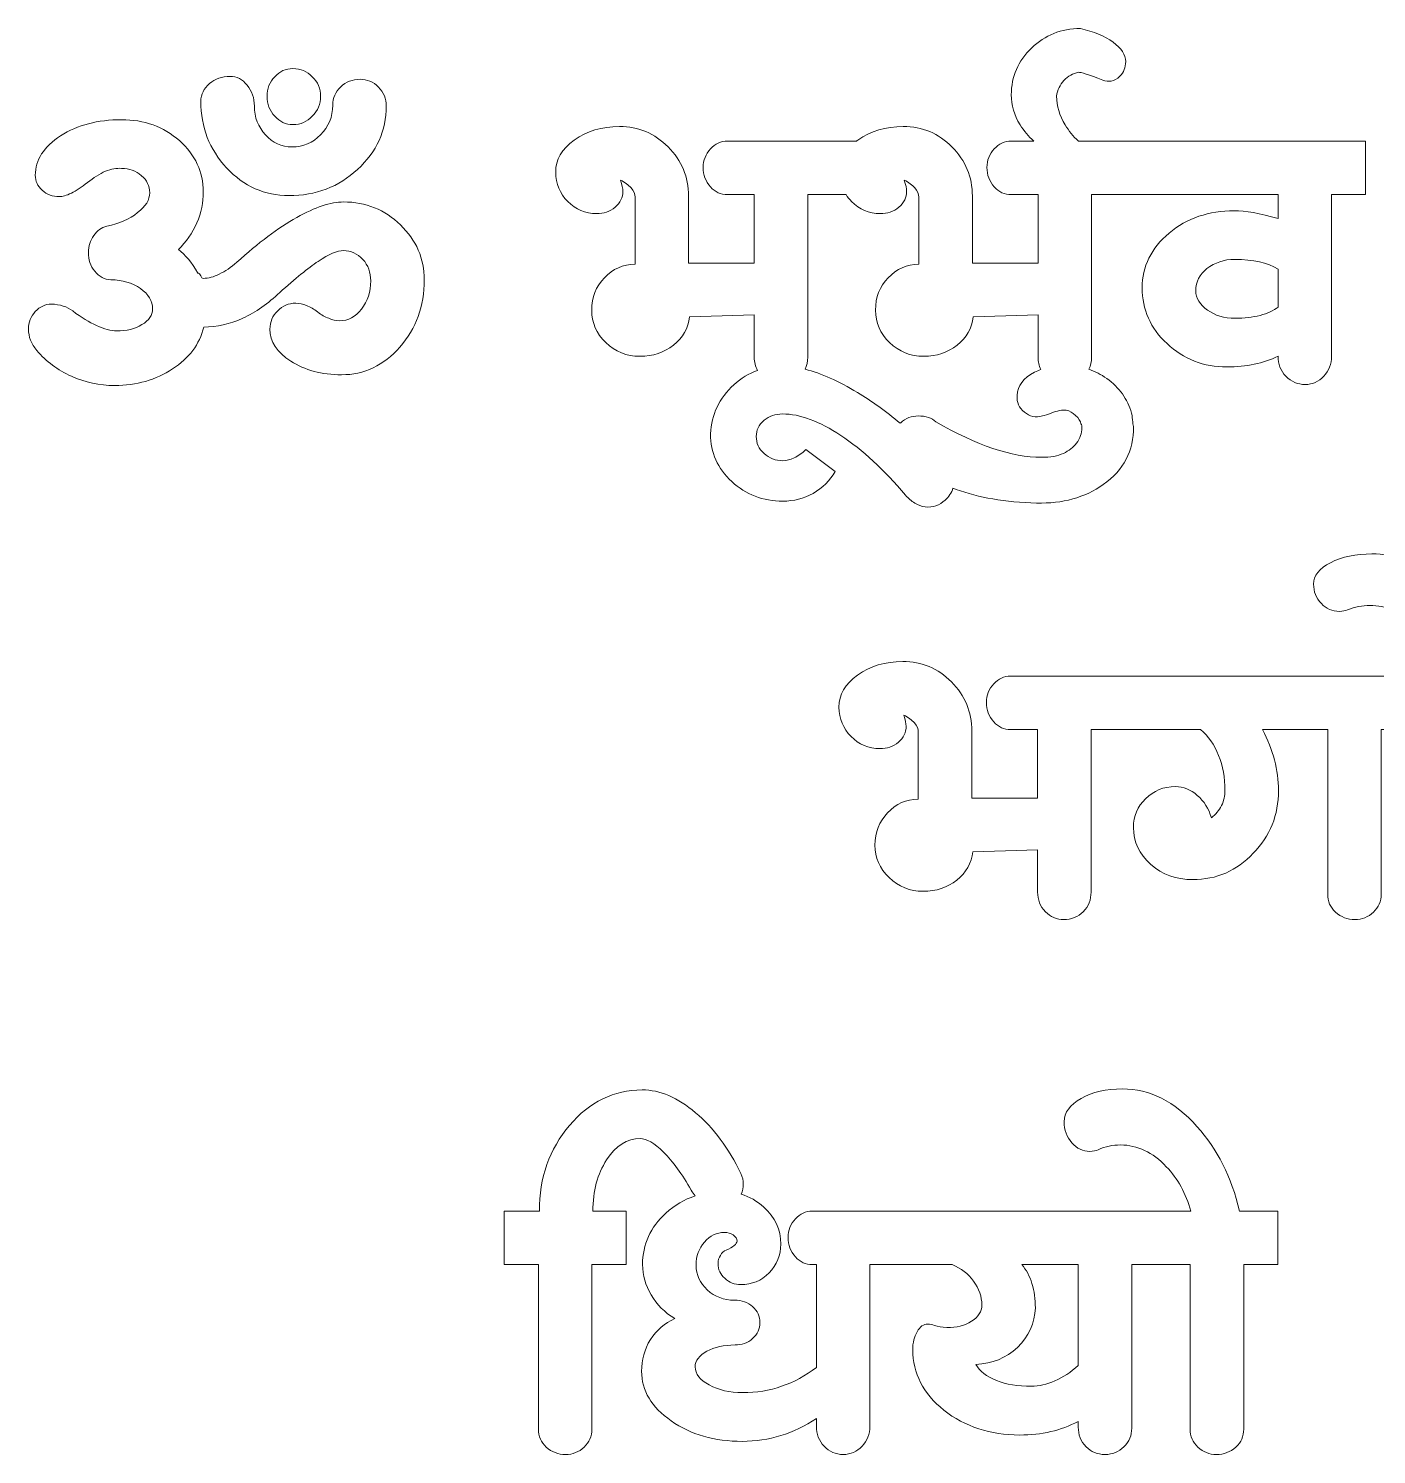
# Model space of a CAD drawing. Header units: millimetres. Extents: x -275 to 275, y -96 to 96.
# Drawn here: x -274.7 to -109, y -80.8 to 94.4 of the extents above; entities that cross this region are included whole.
import ezdxf

# ---------------------------------------------------------------- set-up
doc = ezdxf.new("R2010")
doc.units = ezdxf.units.MM
doc.header["$MEASUREMENT"] = 0
doc.layers.add('Layer 1', color=7, linetype='Continuous')

msp = doc.modelspace()

# ---------------------------------------------------------------- linework, layer by layer
at = {"layer": 'Layer 1', "color": 250, "lineweight": 9}
for points, knots in [([(-144.374, 52.5468), (-143.612, 52.2799), (-142.8869, 51.902), (-142.1988, 51.4131), (-140.6435, 50.2964), (-139.6265, 48.8807), (-139.1479, 47.1657), (-139.108, 47.0062), (-139.0681, 46.7271), (-139.0283, 46.3282), (-138.9884, 45.9693), (-138.9485, 45.6901), (-138.9086, 45.4907), (-138.8687, 42.5395), (-140.1051, 40.1665), (-142.6176, 38.3719), (-144.8909, 36.7766), (-147.6227, 36.0189), (-150.8133, 36.0986), (-154.6818, 36.2183), (-157.972, 36.7766), (-160.6839, 37.7736), (-160.8235, 37.8231), (-160.9624, 37.8743), (-161.1007, 37.9269), (-161.2595, 37.3746), (-161.5793, 36.8848), (-162.0598, 36.4576), (-162.7378, 35.8195), (-163.5554, 35.5403), (-164.5126, 35.62), (-164.9513, 35.6998), (-165.37, 35.8593), (-165.7688, 36.0986), (-166.2075, 36.3379), (-166.5864, 36.657), (-166.9055, 37.0558), (-169.5775, 40.2064), (-172.2296, 42.6591), (-174.8618, 44.4139), (-177.494, 46.1687), (-179.8869, 47.0461), (-182.0405, 47.0461), (-182.9179, 47.0461), (-183.6756, 46.7869), (-184.3137, 46.2684), (-184.9518, 45.7101), (-185.2709, 45.052), (-185.2709, 44.2943), (-185.2709, 43.4568), (-184.9518, 42.7588), (-184.3137, 42.2005), (-183.6756, 41.6023), (-182.898, 41.3032), (-181.9807, 41.3032), (-181.542, 41.3032), (-181.0833, 41.4228), (-180.6048, 41.6621), (-180.0863, 41.9014), (-179.6077, 42.2404), (-179.169, 42.6791), (-179.169, 42.6791), (-175.5797, 39.9871), (-175.5797, 39.9871), (-176.2178, 38.8704), (-177.1151, 37.9731), (-178.2717, 37.2951), (-179.4283, 36.657), (-180.6646, 36.3379), (-181.9807, 36.3379), (-184.4533, 36.3379), (-186.5471, 37.1355), (-188.262, 38.7308), (-190.0168, 40.3659), (-190.8942, 42.3201), (-190.8942, 44.5934), (-190.7746, 46.9863), (-189.8174, 49.0003), (-188.0227, 50.6354), (-187.1197, 51.4334), (-186.1504, 52.0212), (-185.1147, 52.399), (-185.3784, 52.8897), (-185.5102, 53.4299), (-185.5102, 54.0194), (-185.5102, 54.0194), (-185.5102, 59.224), (-185.5102, 59.224), (-185.5102, 59.224), (-189.4585, 59.1043), (-189.4585, 59.1043), (-189.4585, 59.1043), (-193.4666, 58.9847), (-193.4666, 58.9847), (-193.6261, 57.5888), (-194.2841, 56.4323), (-195.4407, 55.515), (-196.5973, 54.5977), (-197.9732, 54.1391), (-199.5684, 54.1391), (-201.2036, 54.1391), (-202.5994, 54.6974), (-203.756, 55.8141), (-204.9126, 56.9308), (-205.4908, 58.2668), (-205.4908, 59.8222), (-205.4908, 61.3776), (-204.9724, 62.6937), (-203.9355, 63.7705), (-202.8985, 64.8872), (-201.6423, 65.4455), (-200.1667, 65.4455), (-200.1667, 65.4455), (-200.1667, 73.701), (-200.1667, 73.701), (-200.1667, 74.0599), (-200.3262, 74.4388), (-200.6452, 74.8376), (-200.9643, 75.1965), (-201.403, 75.5156), (-201.9613, 75.7948), (-201.7619, 75.1965), (-201.6622, 74.7379), (-201.6622, 74.4189), (-201.6622, 73.6611), (-201.9813, 73.0031), (-202.6194, 72.4447), (-203.2575, 71.9263), (-204.0152, 71.667), (-204.8926, 71.667), (-206.2885, 71.667), (-207.465, 72.1655), (-208.4221, 73.1626), (-209.4192, 74.1596), (-209.9177, 75.3561), (-209.9177, 76.7519), (-209.9177, 78.3073), (-209.16, 79.6234), (-207.6445, 80.7002), (-206.0891, 81.8169), (-204.2346, 82.3752), (-202.081, 82.3752), (-199.728, 82.3752), (-197.7339, 81.5377), (-196.0987, 79.8627), (-194.4237, 78.1877), (-193.5862, 76.1736), (-193.5862, 73.8206), (-193.5862, 73.8206), (-193.5862, 65.5652), (-193.5862, 65.5652), (-193.5862, 65.5652), (-185.5102, 65.5652), (-185.5102, 65.5652), (-185.5102, 65.5652), (-185.5102, 74.0001), (-185.5102, 74.0001), (-185.5102, 74.0001), (-188.8004, 74.0001), (-188.8004, 74.0001), (-189.6379, 74.0001), (-190.3359, 74.3192), (-190.8942, 74.9573), (-191.4924, 75.6352), (-191.7915, 76.4329), (-191.7915, 77.3501), (-191.7915, 78.2275), (-191.4814, 78.9754), (-190.8942, 79.6234), (-190.325, 80.2515), (-189.6379, 80.5806), (-188.8004, 80.5806), (-188.8004, 80.5806), (-172.9318, 80.5806), (-172.9318, 80.5806), (-172.8782, 80.6207), (-172.8237, 80.6607), (-172.7681, 80.7002), (-171.2127, 81.8169), (-169.3582, 82.3752), (-167.2046, 82.3752), (-164.8516, 82.3752), (-162.8575, 81.5377), (-161.2223, 79.8627), (-159.5473, 78.1877), (-158.7098, 76.1736), (-158.7098, 73.8206), (-158.7098, 73.8206), (-158.7098, 65.5652), (-158.7098, 65.5652), (-158.7098, 65.5652), (-150.6338, 65.5652), (-150.6338, 65.5652), (-150.6338, 65.5652), (-150.6338, 74.0001), (-150.6338, 74.0001), (-150.6338, 74.0001), (-153.924, 74.0001), (-153.924, 74.0001), (-154.7615, 74.0001), (-155.4595, 74.3192), (-156.0178, 74.9573), (-156.616, 75.6352), (-156.9151, 76.4329), (-156.9151, 77.3501), (-156.9151, 78.2275), (-156.616, 78.9853), (-156.0178, 79.6234), (-155.4595, 80.2615), (-154.7615, 80.5806), (-153.924, 80.5806), (-153.924, 80.5806), (-151.1438, 80.5806), (-151.1438, 80.5806), (-151.8108, 81.168), (-152.3786, 81.8317), (-152.8472, 82.5717), (-153.5651, 83.7681), (-153.924, 85.0044), (-153.924, 86.2806), (-153.924, 88.514), (-153.0865, 90.4283), (-151.4115, 92.0236), (-149.7763, 93.6189), (-147.7823, 94.4165), (-145.4293, 94.4165), (-143.7941, 94.0575), (-142.4581, 93.4992), (-141.4212, 92.7415), (-140.3842, 91.9837), (-139.8658, 91.1861), (-139.8658, 90.3486), (-139.8658, 89.6307), (-140.1051, 89.0325), (-140.5837, 88.5539), (-141.2887, 87.8487), (-141.982, 87.8298), (-142.6774, 88.0753), (-144.3923, 88.7533), (-145.3894, 89.0724), (-145.6686, 89.0325), (-146.3465, 88.9128), (-146.9448, 88.5738), (-147.4632, 88.0155), (-147.9418, 87.497), (-148.2409, 86.8589), (-148.3606, 86.1012), (-148.3606, 84.9047), (-148.0016, 83.7282), (-147.2838, 82.5717), (-146.8578, 81.845), (-146.3215, 81.1813), (-145.6751, 80.5806), (-145.6751, 80.5806), (-140.464, 80.5806), (-140.464, 80.5806), (-140.464, 80.5806), (-139.8658, 80.5806), (-139.8658, 80.5806), (-139.8658, 80.5806), (-110.3734, 80.5806), (-110.3734, 80.5806), (-110.3734, 80.5806), (-110.3734, 74.0001), (-110.3734, 74.0001), (-110.3734, 74.0001), (-114.561, 74.0001), (-114.561, 74.0001), (-114.561, 74.0001), (-114.561, 54.1391), (-114.561, 54.1391), (-114.561, 53.1819), (-114.88, 52.3644), (-115.5181, 51.6864), (-116.1562, 51.0084), (-116.914, 50.6694), (-117.7914, 50.6694), (-118.7086, 50.6694), (-119.5063, 51.0084), (-120.1843, 51.6864), (-120.8224, 52.3644), (-121.1414, 53.1819), (-121.1414, 54.1391), (-122.9361, 53.2617), (-125.0299, 52.823), (-127.4228, 52.823), (-130.2942, 52.823), (-132.7469, 53.7802), (-134.7809, 55.6945), (-136.8149, 57.5689), (-137.8318, 59.8621), (-137.8318, 62.574), (-137.8318, 65.1663), (-136.7351, 67.3997), (-134.5416, 69.2741), (-132.3082, 71.1087), (-129.6362, 72.026), (-126.5254, 72.026), (-125.1695, 72.026), (-123.3748, 71.7069), (-121.1414, 71.0688), (-121.1414, 71.0688), (-121.1414, 74.0001), (-121.1414, 74.0001), (-121.1414, 74.0001), (-139.8658, 74.0001), (-139.8658, 74.0001), (-139.8658, 74.0001), (-140.464, 74.0001), (-140.464, 74.0001), (-140.464, 74.0001), (-144.0533, 74.0001), (-144.0533, 74.0001), (-144.0533, 74.0001), (-144.0533, 54.0194), (-144.0533, 54.0194), (-144.0533, 53.4885), (-144.1601, 52.9976), (-144.374, 52.5468)], [0, 0, 0, 0, 0.00943396, 0.00943396, 0.00943396, 0.01886792, 0.01886792, 0.01886792, 0.02830189, 0.02830189, 0.02830189, 0.03773585, 0.03773585, 0.03773585, 0.04716981, 0.04716981, 0.04716981, 0.05660377, 0.05660377, 0.05660377, 0.06603774, 0.06603774, 0.06603774, 0.0754717, 0.0754717, 0.0754717, 0.08490566, 0.08490566, 0.08490566, 0.09433962, 0.09433962, 0.09433962, 0.10377358, 0.10377358, 0.10377358, 0.11320755, 0.11320755, 0.11320755, 0.12264151, 0.12264151, 0.12264151, 0.13207547, 0.13207547, 0.13207547, 0.14150943, 0.14150943, 0.14150943, 0.1509434, 0.1509434, 0.1509434, 0.16037736, 0.16037736, 0.16037736, 0.16981132, 0.16981132, 0.16981132, 0.17924528, 0.17924528, 0.17924528, 0.18867925, 0.18867925, 0.18867925, 0.19811321, 0.19811321, 0.19811321, 0.20754717, 0.20754717, 0.20754717, 0.21698113, 0.21698113, 0.21698113, 0.22641509, 0.22641509, 0.22641509, 0.23584906, 0.23584906, 0.23584906, 0.24528302, 0.24528302, 0.24528302, 0.25471698, 0.25471698, 0.25471698, 0.26415094, 0.26415094, 0.26415094, 0.27358491, 0.27358491, 0.27358491, 0.28301887, 0.28301887, 0.28301887, 0.29245283, 0.29245283, 0.29245283, 0.30188679, 0.30188679, 0.30188679, 0.31132075, 0.31132075, 0.31132075, 0.32075472, 0.32075472, 0.32075472, 0.33018868, 0.33018868, 0.33018868, 0.33962264, 0.33962264, 0.33962264, 0.3490566, 0.3490566, 0.3490566, 0.35849057, 0.35849057, 0.35849057, 0.36792453, 0.36792453, 0.36792453, 0.37735849, 0.37735849, 0.37735849, 0.38679245, 0.38679245, 0.38679245, 0.39622642, 0.39622642, 0.39622642, 0.40566038, 0.40566038, 0.40566038, 0.41509434, 0.41509434, 0.41509434, 0.4245283, 0.4245283, 0.4245283, 0.43396226, 0.43396226, 0.43396226, 0.44339623, 0.44339623, 0.44339623, 0.45283019, 0.45283019, 0.45283019, 0.46226415, 0.46226415, 0.46226415, 0.47169811, 0.47169811, 0.47169811, 0.48113208, 0.48113208, 0.48113208, 0.49056604, 0.49056604, 0.49056604, 0.5, 0.5, 0.5, 0.50943396, 0.50943396, 0.50943396, 0.51886792, 0.51886792, 0.51886792, 0.52830189, 0.52830189, 0.52830189, 0.53773585, 0.53773585, 0.53773585, 0.54716981, 0.54716981, 0.54716981, 0.55660377, 0.55660377, 0.55660377, 0.56603774, 0.56603774, 0.56603774, 0.5754717, 0.5754717, 0.5754717, 0.58490566, 0.58490566, 0.58490566, 0.59433962, 0.59433962, 0.59433962, 0.60377358, 0.60377358, 0.60377358, 0.61320755, 0.61320755, 0.61320755, 0.62264151, 0.62264151, 0.62264151, 0.63207547, 0.63207547, 0.63207547, 0.64150943, 0.64150943, 0.64150943, 0.6509434, 0.6509434, 0.6509434, 0.66037736, 0.66037736, 0.66037736, 0.66981132, 0.66981132, 0.66981132, 0.67924528, 0.67924528, 0.67924528, 0.68867925, 0.68867925, 0.68867925, 0.69811321, 0.69811321, 0.69811321, 0.70754717, 0.70754717, 0.70754717, 0.71698113, 0.71698113, 0.71698113, 0.72641509, 0.72641509, 0.72641509, 0.73584906, 0.73584906, 0.73584906, 0.74528302, 0.74528302, 0.74528302, 0.75471698, 0.75471698, 0.75471698, 0.76415094, 0.76415094, 0.76415094, 0.77358491, 0.77358491, 0.77358491, 0.78301887, 0.78301887, 0.78301887, 0.79245283, 0.79245283, 0.79245283, 0.80188679, 0.80188679, 0.80188679, 0.81132075, 0.81132075, 0.81132075, 0.82075472, 0.82075472, 0.82075472, 0.83018868, 0.83018868, 0.83018868, 0.83962264, 0.83962264, 0.83962264, 0.8490566, 0.8490566, 0.8490566, 0.85849057, 0.85849057, 0.85849057, 0.86792453, 0.86792453, 0.86792453, 0.87735849, 0.87735849, 0.87735849, 0.88679245, 0.88679245, 0.88679245, 0.89622642, 0.89622642, 0.89622642, 0.90566038, 0.90566038, 0.90566038, 0.91509434, 0.91509434, 0.91509434, 0.9245283, 0.9245283, 0.9245283, 0.93396226, 0.93396226, 0.93396226, 0.94339623, 0.94339623, 0.94339623, 0.95283019, 0.95283019, 0.95283019, 0.96226415, 0.96226415, 0.96226415, 0.97169811, 0.97169811, 0.97169811, 0.98113208, 0.98113208, 0.98113208, 0.99056604, 0.99056604, 0.99056604, 1, 1, 1, 1]), ([(-242.2218, 89.4941), (-241.2646, 89.4941), (-240.467, 89.1551), (-239.8289, 88.4771), (-239.1509, 87.839), (-238.8119, 87.0414), (-238.8119, 86.0842), (-238.8119, 85.127), (-239.1509, 84.3095), (-239.8289, 83.6315), (-240.467, 82.9535), (-241.2646, 82.6145), (-242.2218, 82.6145), (-243.0991, 82.6145), (-243.837, 82.9535), (-244.4352, 83.6315), (-245.0733, 84.3095), (-245.3923, 85.127), (-245.3923, 86.0842), (-245.3923, 87.0414), (-245.0733, 87.839), (-244.4352, 88.4771), (-243.837, 89.1551), (-243.0991, 89.4941), (-242.2218, 89.4941)], [0, 0, 0, 0, 0.125, 0.125, 0.125, 0.25, 0.25, 0.25, 0.375, 0.375, 0.375, 0.5, 0.5, 0.5, 0.625, 0.625, 0.625, 0.75, 0.75, 0.75, 0.875, 0.875, 0.875, 1, 1, 1, 1]), ([(-253.5282, 85.486), (-253.5282, 86.3235), (-253.1692, 87.0414), (-252.4514, 87.6396), (-251.7734, 88.2378), (-250.9359, 88.5369), (-249.9388, 88.5369), (-249.1013, 88.5369), (-248.4034, 88.178), (-247.8451, 87.4601), (-247.2468, 86.7422), (-246.9477, 85.8848), (-246.9477, 84.8878), (-246.9477, 83.4919), (-246.4891, 82.3154), (-245.5718, 81.3582), (-244.6944, 80.3612), (-243.6176, 79.8627), (-242.3414, 79.8627), (-240.9455, 79.8627), (-239.769, 80.3612), (-238.8119, 81.3582), (-237.8148, 82.3553), (-237.3163, 83.5717), (-237.3163, 85.0074), (-237.3163, 85.8848), (-236.9973, 86.6226), (-236.3592, 87.2208), (-235.6812, 87.8589), (-234.8836, 88.178), (-233.9663, 88.178), (-233.0889, 88.178), (-232.3311, 87.8589), (-231.693, 87.2208), (-231.0549, 86.5827), (-230.7359, 85.805), (-230.7359, 84.8878), (-230.7359, 81.8568), (-231.9124, 79.2645), (-234.2654, 77.1109), (-236.5785, 74.9573), (-239.3902, 73.8805), (-242.7003, 73.8805), (-245.6914, 73.8805), (-248.2439, 75.0171), (-250.3576, 77.2903), (-252.4713, 79.5636), (-253.5282, 82.2955), (-253.5282, 85.486)], [0, 0, 0, 0, 0.0625, 0.0625, 0.0625, 0.125, 0.125, 0.125, 0.1875, 0.1875, 0.1875, 0.25, 0.25, 0.25, 0.3125, 0.3125, 0.3125, 0.375, 0.375, 0.375, 0.4375, 0.4375, 0.4375, 0.5, 0.5, 0.5, 0.5625, 0.5625, 0.5625, 0.625, 0.625, 0.625, 0.6875, 0.6875, 0.6875, 0.75, 0.75, 0.75, 0.8125, 0.8125, 0.8125, 0.875, 0.875, 0.875, 0.9375, 0.9375, 0.9375, 1, 1, 1, 1]), ([(-274.7053, 57.4891), (-274.7053, 58.3267), (-274.4261, 59.0445), (-273.8678, 59.6427), (-273.3094, 60.241), (-272.6514, 60.5401), (-271.8936, 60.5401), (-271.3752, 60.5401), (-270.8966, 60.4603), (-270.4579, 60.3008), (-270.0192, 60.1811), (-269.6204, 59.9817), (-269.2614, 59.7026), (-268.2245, 58.9049), (-267.2474, 58.3067), (-266.3301, 57.9079), (-265.4129, 57.4692), (-264.5953, 57.2499), (-263.8774, 57.2499), (-262.6411, 57.2499), (-261.6042, 57.5091), (-260.7667, 58.0275), (-259.8893, 58.546), (-259.4506, 59.1841), (-259.4506, 59.9419), (-259.4506, 60.9389), (-259.9491, 61.7764), (-260.9461, 62.4544), (-261.9432, 63.1723), (-263.1596, 63.5312), (-264.5953, 63.5312), (-265.353, 63.5711), (-266.0111, 63.93), (-266.5694, 64.608), (-267.0879, 65.2461), (-267.3471, 66.0039), (-267.3471, 66.8812), (-267.3471, 67.6789), (-267.1278, 68.3768), (-266.6891, 68.975), (-266.2903, 69.5732), (-265.7519, 69.9521), (-265.0739, 70.1116), (-263.5584, 70.4307), (-262.3021, 70.989), (-261.3051, 71.7867), (-260.308, 72.5444), (-259.8095, 73.362), (-259.8095, 74.2394), (-259.8095, 75.0769), (-260.1485, 75.7748), (-260.8265, 76.3332), (-261.5045, 76.9314), (-262.322, 77.2305), (-263.2792, 77.2305), (-263.8774, 77.2704), (-264.5355, 77.1507), (-265.2533, 76.8716), (-265.9712, 76.5525), (-266.709, 76.0939), (-267.4668, 75.4957), (-268.1846, 74.9373), (-268.8427, 74.4986), (-269.4409, 74.1796), (-270.0391, 73.9004), (-270.5376, 73.7608), (-270.9365, 73.7608), (-271.7341, 73.7608), (-272.432, 74.02), (-273.0302, 74.5385), (-273.5886, 75.057), (-273.8678, 75.6751), (-273.8678, 76.393), (-273.8678, 78.2674), (-272.8308, 79.8826), (-270.757, 81.2386), (-268.6832, 82.5547), (-266.1906, 83.2127), (-263.2792, 83.2127), (-260.4875, 83.2127), (-258.1145, 82.3553), (-256.1604, 80.6404), (-254.2062, 78.8856), (-253.2291, 76.7918), (-253.2291, 74.359), (-253.2291, 73.0429), (-253.4883, 71.7667), (-254.0067, 70.5304), (-254.5651, 69.2941), (-255.3228, 68.1973), (-256.28, 67.2402), (-255.4425, 66.642), (-254.6449, 65.6848), (-253.8871, 64.3687), (-253.7675, 64.3687), (-253.6478, 64.2491), (-253.5282, 64.0098), (-253.4484, 63.8104), (-253.3487, 63.7107), (-253.2291, 63.7107), (-252.591, 63.7107), (-251.9329, 63.8901), (-251.2549, 64.2491), (-250.5371, 64.5681), (-249.8192, 65.0467), (-249.1013, 65.6848), (-246.4691, 68.0777), (-244.0164, 69.9122), (-241.7432, 71.1884), (-239.4699, 72.4647), (-237.5556, 73.1028), (-236.0002, 73.1028), (-233.2484, 73.1028), (-230.9153, 72.1655), (-229.001, 70.2911), (-227.0468, 68.4167), (-226.0697, 66.1634), (-226.0697, 63.5312), (-226.0697, 60.3008), (-227.0668, 57.549), (-229.0608, 55.2757), (-231.0549, 53.0025), (-233.4478, 51.8658), (-236.2395, 51.8658), (-238.6723, 51.8658), (-240.7461, 52.4242), (-242.461, 53.5409), (-244.176, 54.6177), (-245.0334, 55.9338), (-245.0334, 57.4891), (-245.0334, 58.3665), (-244.7144, 59.1043), (-244.0762, 59.7026), (-243.478, 60.3407), (-242.7402, 60.6597), (-241.8628, 60.6597), (-241.4241, 60.6597), (-240.9854, 60.56), (-240.5467, 60.3606), (-240.0682, 60.2011), (-239.6095, 59.9419), (-239.1708, 59.5829), (-238.7321, 59.224), (-238.2735, 58.9648), (-237.7949, 58.8052), (-237.3562, 58.6058), (-236.9175, 58.5061), (-236.4788, 58.5061), (-235.402, 58.5061), (-234.5047, 58.9847), (-233.7868, 59.9419), (-233.0291, 60.899), (-232.6502, 62.0556), (-232.6502, 63.4116), (-232.6502, 64.4485), (-232.9692, 65.3259), (-233.6073, 66.0437), (-234.2853, 66.7616), (-235.083, 67.1205), (-236.0002, 67.1205), (-236.758, 67.1205), (-237.7949, 66.6818), (-239.111, 65.8044), (-240.3473, 64.9669), (-241.9226, 63.6907), (-243.837, 61.9758), (-245.2328, 60.6198), (-246.7483, 59.563), (-248.3835, 58.8052), (-249.9787, 58.0874), (-251.574, 57.7284), (-253.1692, 57.7284), (-253.6877, 55.6147), (-254.9639, 53.8998), (-256.9979, 52.5837), (-259.0717, 51.2277), (-261.4447, 50.5498), (-264.1167, 50.5498), (-265.9912, 50.5498), (-267.7659, 50.9286), (-269.4409, 51.6864), (-271.1159, 52.4441), (-272.5317, 53.501), (-273.6883, 54.857), (-274.0073, 55.2558), (-274.2666, 55.6745), (-274.466, 56.1132), (-274.6255, 56.5519), (-274.7053, 57.0106), (-274.7053, 57.4891)], [0, 0, 0, 0, 0.01587302, 0.01587302, 0.01587302, 0.03174603, 0.03174603, 0.03174603, 0.04761905, 0.04761905, 0.04761905, 0.06349206, 0.06349206, 0.06349206, 0.07936508, 0.07936508, 0.07936508, 0.0952381, 0.0952381, 0.0952381, 0.11111111, 0.11111111, 0.11111111, 0.12698413, 0.12698413, 0.12698413, 0.14285714, 0.14285714, 0.14285714, 0.15873016, 0.15873016, 0.15873016, 0.17460317, 0.17460317, 0.17460317, 0.19047619, 0.19047619, 0.19047619, 0.20634921, 0.20634921, 0.20634921, 0.22222222, 0.22222222, 0.22222222, 0.23809524, 0.23809524, 0.23809524, 0.25396825, 0.25396825, 0.25396825, 0.26984127, 0.26984127, 0.26984127, 0.28571429, 0.28571429, 0.28571429, 0.3015873, 0.3015873, 0.3015873, 0.31746032, 0.31746032, 0.31746032, 0.33333333, 0.33333333, 0.33333333, 0.34920635, 0.34920635, 0.34920635, 0.36507937, 0.36507937, 0.36507937, 0.38095238, 0.38095238, 0.38095238, 0.3968254, 0.3968254, 0.3968254, 0.41269841, 0.41269841, 0.41269841, 0.42857143, 0.42857143, 0.42857143, 0.44444444, 0.44444444, 0.44444444, 0.46031746, 0.46031746, 0.46031746, 0.47619048, 0.47619048, 0.47619048, 0.49206349, 0.49206349, 0.49206349, 0.50793651, 0.50793651, 0.50793651, 0.52380952, 0.52380952, 0.52380952, 0.53968254, 0.53968254, 0.53968254, 0.55555556, 0.55555556, 0.55555556, 0.57142857, 0.57142857, 0.57142857, 0.58730159, 0.58730159, 0.58730159, 0.6031746, 0.6031746, 0.6031746, 0.61904762, 0.61904762, 0.61904762, 0.63492063, 0.63492063, 0.63492063, 0.65079365, 0.65079365, 0.65079365, 0.66666667, 0.66666667, 0.66666667, 0.68253968, 0.68253968, 0.68253968, 0.6984127, 0.6984127, 0.6984127, 0.71428571, 0.71428571, 0.71428571, 0.73015873, 0.73015873, 0.73015873, 0.74603175, 0.74603175, 0.74603175, 0.76190476, 0.76190476, 0.76190476, 0.77777778, 0.77777778, 0.77777778, 0.79365079, 0.79365079, 0.79365079, 0.80952381, 0.80952381, 0.80952381, 0.82539683, 0.82539683, 0.82539683, 0.84126984, 0.84126984, 0.84126984, 0.85714286, 0.85714286, 0.85714286, 0.87301587, 0.87301587, 0.87301587, 0.88888889, 0.88888889, 0.88888889, 0.9047619, 0.9047619, 0.9047619, 0.92063492, 0.92063492, 0.92063492, 0.93650794, 0.93650794, 0.93650794, 0.95238095, 0.95238095, 0.95238095, 0.96825397, 0.96825397, 0.96825397, 0.98412698, 0.98412698, 0.98412698, 1, 1, 1, 1]), ([(-167.5623, 45.9094), (-167.5431, 45.9295), (-167.5236, 45.9494), (-167.5037, 45.9693), (-166.9055, 46.5276), (-166.1876, 46.8068), (-165.3501, 46.8068), (-164.9114, 46.8068), (-164.4926, 46.747), (-164.0938, 46.6273), (-163.7349, 46.5077), (-163.4358, 46.3282), (-163.1965, 46.0889), (-158.1714, 43.1776), (-153.8443, 41.7219), (-150.215, 41.7219), (-149.0984, 41.7219), (-148.201, 41.8814), (-147.523, 42.2005), (-146.845, 42.5195), (-146.3066, 42.9383), (-145.9078, 43.4568), (-145.4691, 44.055), (-145.2498, 44.6931), (-145.2498, 45.3711), (-145.2498, 45.4508), (-145.2498, 45.5306), (-145.2498, 45.6104), (-145.2897, 45.73), (-145.3295, 45.8098), (-145.3694, 45.8497), (-145.4093, 46.1687), (-145.6287, 46.5077), (-146.0275, 46.8666), (-146.3864, 47.1857), (-146.7653, 47.405), (-147.1641, 47.5247), (-147.6427, 47.5646), (-148.2608, 47.4449), (-149.0186, 47.1657), (-149.4573, 46.9663), (-149.8162, 46.8467), (-150.0954, 46.8068), (-150.9329, 46.5675), (-151.6707, 46.7271), (-152.3088, 47.2854), (-152.9868, 47.8039), (-153.2859, 48.4818), (-153.2062, 49.3194), (-153.1663, 50.5158), (-152.4484, 51.473), (-151.0525, 52.1908), (-150.808, 52.3131), (-150.5568, 52.422), (-150.2989, 52.5175), (-150.5221, 52.9763), (-150.6338, 53.4769), (-150.6338, 54.0194), (-150.6338, 54.0194), (-150.6338, 59.224), (-150.6338, 59.224), (-150.6338, 59.224), (-154.5821, 59.1043), (-154.5821, 59.1043), (-154.5821, 59.1043), (-158.5902, 58.9847), (-158.5902, 58.9847), (-158.7497, 57.5888), (-159.4077, 56.4323), (-160.5643, 55.515), (-161.7209, 54.5977), (-163.0968, 54.1391), (-164.692, 54.1391), (-166.3272, 54.1391), (-167.723, 54.6974), (-168.8796, 55.8141), (-170.0362, 56.9308), (-170.6144, 58.2668), (-170.6144, 59.8222), (-170.6144, 61.3776), (-170.096, 62.6937), (-169.0591, 63.7705), (-168.0221, 64.8872), (-166.7659, 65.4455), (-165.2903, 65.4455), (-165.2903, 65.4455), (-165.2903, 73.701), (-165.2903, 73.701), (-165.2903, 74.0599), (-165.4498, 74.4388), (-165.7688, 74.8376), (-166.0879, 75.1965), (-166.5266, 75.5156), (-167.0849, 75.7948), (-166.8855, 75.1965), (-166.7858, 74.7379), (-166.7858, 74.4189), (-166.7858, 73.6611), (-167.1049, 73.0031), (-167.743, 72.4447), (-168.3811, 71.9263), (-169.1388, 71.667), (-170.0162, 71.667), (-171.4121, 71.667), (-172.5886, 72.1655), (-173.5457, 73.1626), (-173.8108, 73.4277), (-174.0405, 73.7068), (-174.2352, 74.0001), (-174.2352, 74.0001), (-178.9297, 74.0001), (-178.9297, 74.0001), (-178.9297, 74.0001), (-178.9297, 54.0194), (-178.9297, 54.0194), (-178.9297, 53.4839), (-179.0385, 52.9892), (-179.256, 52.5352), (-177.2871, 52.0519), (-175.1443, 51.0998), (-172.8279, 49.6783), (-171.1056, 48.6333), (-169.3504, 47.3769), (-167.5623, 45.9094)], [0, 0, 0, 0, 0.02439024, 0.02439024, 0.02439024, 0.04878049, 0.04878049, 0.04878049, 0.07317073, 0.07317073, 0.07317073, 0.09756098, 0.09756098, 0.09756098, 0.12195122, 0.12195122, 0.12195122, 0.14634146, 0.14634146, 0.14634146, 0.17073171, 0.17073171, 0.17073171, 0.19512195, 0.19512195, 0.19512195, 0.2195122, 0.2195122, 0.2195122, 0.24390244, 0.24390244, 0.24390244, 0.26829268, 0.26829268, 0.26829268, 0.29268293, 0.29268293, 0.29268293, 0.31707317, 0.31707317, 0.31707317, 0.34146341, 0.34146341, 0.34146341, 0.36585366, 0.36585366, 0.36585366, 0.3902439, 0.3902439, 0.3902439, 0.41463415, 0.41463415, 0.41463415, 0.43902439, 0.43902439, 0.43902439, 0.46341463, 0.46341463, 0.46341463, 0.48780488, 0.48780488, 0.48780488, 0.51219512, 0.51219512, 0.51219512, 0.53658537, 0.53658537, 0.53658537, 0.56097561, 0.56097561, 0.56097561, 0.58536585, 0.58536585, 0.58536585, 0.6097561, 0.6097561, 0.6097561, 0.63414634, 0.63414634, 0.63414634, 0.65853659, 0.65853659, 0.65853659, 0.68292683, 0.68292683, 0.68292683, 0.70731707, 0.70731707, 0.70731707, 0.73170732, 0.73170732, 0.73170732, 0.75609756, 0.75609756, 0.75609756, 0.7804878, 0.7804878, 0.7804878, 0.80487805, 0.80487805, 0.80487805, 0.82926829, 0.82926829, 0.82926829, 0.85365854, 0.85365854, 0.85365854, 0.87804878, 0.87804878, 0.87804878, 0.90243902, 0.90243902, 0.90243902, 0.92682927, 0.92682927, 0.92682927, 0.95121951, 0.95121951, 0.95121951, 0.97560976, 0.97560976, 0.97560976, 1, 1, 1, 1]), ([(-121.1414, 64.8473), (-122.4176, 65.6449), (-124.1924, 66.0437), (-126.4656, 66.0437), (-127.7817, 66.0437), (-128.9183, 65.6649), (-129.8755, 64.9071), (-130.7928, 64.1892), (-131.2514, 63.2919), (-131.2514, 62.2151), (-131.2514, 61.2579), (-130.7728, 60.4603), (-129.8157, 59.8222), (-128.8984, 59.1442), (-127.7618, 58.8052), (-126.4058, 58.8052), (-125.2891, 58.8052), (-124.2721, 58.9249), (-123.3548, 59.1642), (-122.4376, 59.4035), (-121.6998, 59.7424), (-121.1414, 60.1811), (-121.1414, 60.1811), (-121.1414, 64.8473), (-121.1414, 64.8473)], [0, 0, 0, 0, 0.125, 0.125, 0.125, 0.25, 0.25, 0.25, 0.375, 0.375, 0.375, 0.5, 0.5, 0.5, 0.625, 0.625, 0.625, 0.75, 0.75, 0.75, 0.875, 0.875, 0.875, 1, 1, 1, 1]), ([(-102.1734, 27.167), (-102.1353, 27.2044), (-102.097, 27.2418), (-102.058, 27.2789), (-100.4228, 28.8742), (-98.4288, 29.6718), (-96.0758, 29.6718), (-94.4406, 29.3128), (-93.1046, 28.7545), (-92.0677, 27.9968), (-91.0307, 27.239), (-90.5123, 26.4414), (-90.5123, 25.6039), (-90.5123, 24.886), (-90.7516, 24.2878), (-91.2302, 23.8092), (-91.7087, 23.3306), (-92.2671, 23.1512), (-92.9052, 23.2708), (-92.5064, 23.0714), (-92.646, 23.0913), (-93.3239, 23.3306), (-95.0388, 24.0086), (-96.0359, 24.3277), (-96.3151, 24.2878), (-96.993, 24.1681), (-97.5913, 23.8291), (-98.1097, 23.2708), (-98.1826, 23.1919), (-98.2513, 23.1102), (-98.3158, 23.0257), (-96.7209, 20.7039), (-95.5953, 17.974), (-94.9391, 14.8359), (-94.9391, 14.8359), (-90.5122, 14.8359), (-90.5122, 14.8359), (-90.5122, 14.8359), (-90.5122, 8.2554), (-90.5122, 8.2554), (-90.5122, 8.2554), (-94.6998, 8.2554), (-94.6998, 8.2554), (-94.6998, 8.2554), (-94.6998, -11.9645), (-94.6998, -11.9645), (-94.6998, -12.8419), (-95.0189, -13.5797), (-95.657, -14.178), (-96.335, -14.7762), (-97.1326, -15.0753), (-98.0499, -15.0753), (-98.9273, -15.0753), (-99.685, -14.7762), (-100.3231, -14.178), (-100.9612, -13.5797), (-101.2803, -12.8419), (-101.2803, -11.9645), (-101.2803, -11.9645), (-101.2803, 8.2554), (-101.2803, 8.2554), (-101.2803, 8.2554), (-104.2714, 8.2554), (-104.2714, 8.2554), (-104.2714, 8.2554), (-105.4678, 8.2554), (-105.4678, 8.2554), (-105.4678, 8.2554), (-108.4589, 8.2554), (-108.4589, 8.2554), (-108.4589, 8.2554), (-108.4589, -11.9645), (-108.4589, -11.9645), (-108.4589, -12.8419), (-108.778, -13.5797), (-109.4161, -14.178), (-110.0542, -14.7762), (-110.812, -15.0753), (-111.6894, -15.0753), (-112.6066, -15.0753), (-113.4043, -14.7762), (-114.0822, -14.178), (-114.7203, -13.5797), (-115.0394, -12.8419), (-115.0394, -11.9645), (-115.0394, -11.9645), (-115.0394, 8.2554), (-115.0394, 8.2554), (-115.0394, 8.2554), (-123.0556, 8.2554), (-123.0556, 8.2554), (-121.7395, 5.7827), (-121.0815, 3.2901), (-121.0815, 0.7776), (-121.0815, -2.2534), (-122.1184, -4.8257), (-124.1922, -6.9395), (-126.2262, -9.0931), (-128.6988, -10.1699), (-131.6102, -10.1699), (-133.6441, -10.1699), (-135.359, -9.5517), (-136.7549, -8.3154), (-138.1906, -7.0392), (-138.9085, -5.5237), (-138.9085, -3.7689), (-138.9085, -2.373), (-138.41, -1.1965), (-137.4129, -0.2394), (-136.4159, 0.7577), (-135.1995, 1.2562), (-133.7638, 1.2562), (-132.7667, 1.2562), (-131.8694, 0.8973), (-131.0718, 0.1794), (-130.2343, -0.5385), (-129.656, -1.4558), (-129.3369, -2.5724), (-128.8185, -2.1736), (-128.3997, -1.6751), (-128.0807, -1.0769), (-127.8015, -0.4787), (-127.6619, 0.1395), (-127.6619, 0.7776), (-127.6619, 2.333), (-127.9211, 3.7687), (-128.4396, 5.0848), (-128.9581, 6.4009), (-129.6959, 7.4578), (-130.653, 8.2554), (-130.653, 8.2554), (-139.9255, 8.2554), (-139.9255, 8.2554), (-139.9255, 8.2554), (-141.1219, 8.2554), (-141.1219, 8.2554), (-141.1219, 8.2554), (-144.113, 8.2554), (-144.113, 8.2554), (-144.113, 8.2554), (-144.113, -11.7253), (-144.113, -11.7253), (-144.113, -12.6425), (-144.4321, -13.4402), (-145.0702, -14.1181), (-145.7482, -14.7562), (-146.5458, -15.0753), (-147.4631, -15.0753), (-148.3405, -15.0753), (-149.0982, -14.7562), (-149.7363, -14.1181), (-150.3744, -13.4402), (-150.6935, -12.6425), (-150.6935, -11.7253), (-150.6935, -11.7253), (-150.6935, -6.5207), (-150.6935, -6.5207), (-150.6935, -6.5207), (-154.6418, -6.6404), (-154.6418, -6.6404), (-154.6418, -6.6404), (-158.6499, -6.76), (-158.6499, -6.76), (-158.8094, -8.1559), (-159.4674, -9.3124), (-160.624, -10.2297), (-161.7806, -11.147), (-163.1565, -11.6056), (-164.7517, -11.6056), (-166.3869, -11.6056), (-167.7827, -11.0473), (-168.9393, -9.9306), (-170.0959, -8.8139), (-170.6741, -7.4779), (-170.6741, -5.9225), (-170.6741, -4.3671), (-170.1557, -3.051), (-169.1188, -1.9742), (-168.0818, -0.8575), (-166.8256, -0.2992), (-165.35, -0.2992), (-165.35, -0.2992), (-165.35, 7.9563), (-165.35, 7.9563), (-165.35, 8.3152), (-165.5095, 8.6941), (-165.8285, 9.0929), (-166.1476, 9.4518), (-166.5863, 9.7709), (-167.1446, 10.0501), (-166.9452, 9.4518), (-166.8455, 8.9932), (-166.8455, 8.6742), (-166.8455, 7.9164), (-167.1646, 7.2584), (-167.8027, 6.7), (-168.4408, 6.1816), (-169.1985, 5.9223), (-170.0759, 5.9223), (-171.4718, 5.9223), (-172.6483, 6.4208), (-173.6054, 7.4179), (-174.6025, 8.4149), (-175.101, 9.6114), (-175.101, 11.0072), (-175.101, 12.5626), (-174.3433, 13.8787), (-172.8278, 14.9555), (-171.2724, 16.0722), (-169.4179, 16.6305), (-167.2643, 16.6305), (-164.9113, 16.6305), (-162.9172, 15.793), (-161.282, 14.118), (-159.607, 12.443), (-158.7695, 10.4289), (-158.7695, 8.0759), (-158.7695, 8.0759), (-158.7695, -0.1795), (-158.7695, -0.1795), (-158.7695, -0.1795), (-150.6935, -0.1795), (-150.6935, -0.1795), (-150.6935, -0.1795), (-150.6935, 8.2554), (-150.6935, 8.2554), (-150.6935, 8.2554), (-153.9837, 8.2554), (-153.9837, 8.2554), (-154.8212, 8.2554), (-155.5192, 8.5745), (-156.0775, 9.2126), (-156.6757, 9.8905), (-156.9748, 10.6882), (-156.9748, 11.6054), (-156.9748, 12.4828), (-156.6757, 13.2406), (-156.0775, 13.8787), (-155.5192, 14.5168), (-154.8212, 14.8359), (-153.9837, 14.8359), (-153.9837, 14.8359), (-141.1219, 14.8359), (-141.1219, 14.8359), (-141.1219, 14.8359), (-139.9255, 14.8359), (-139.9255, 14.8359), (-139.9255, 14.8359), (-105.4678, 14.8359), (-105.4678, 14.8359), (-105.4678, 14.8359), (-104.2714, 14.8359), (-104.2714, 14.8359), (-104.2714, 14.8359), (-100.4428, 14.8359), (-100.4428, 14.8359), (-100.4428, 14.8359), (-100.5312, 14.8918), (-100.5312, 14.8918), (-100.5312, 14.8918), (-100.9214, 14.8957), (-100.9214, 14.8957), (-100.9425, 14.9978), (-100.9646, 15.0991), (-100.9876, 15.1998), (-102.0118, 15.9303), (-102.8472, 16.806), (-103.4937, 17.827), (-104.1844, 18.978), (-104.5426, 20.166), (-104.5688, 21.3909), (-106.1519, 22.8036), (-107.9072, 23.5101), (-109.8349, 23.5101), (-110.792, 23.5101), (-111.7093, 23.3306), (-112.5867, 22.9717), (-112.8659, 22.852), (-113.2049, 22.7922), (-113.6037, 22.7922), (-114.4811, 22.7922), (-115.2189, 23.1113), (-115.8171, 23.7494), (-116.4552, 24.4274), (-116.7743, 25.225), (-116.7743, 26.1423), (-116.7743, 27.1792), (-116.0763, 28.0566), (-114.6805, 28.7744), (-113.2846, 29.4923), (-111.5897, 29.8512), (-109.5956, 29.8512), (-106.9324, 29.8512), (-104.4585, 28.9564), (-102.1734, 27.167)], [0, 0, 0, 0, 0.01020408, 0.01020408, 0.01020408, 0.02040816, 0.02040816, 0.02040816, 0.03061224, 0.03061224, 0.03061224, 0.04081633, 0.04081633, 0.04081633, 0.05102041, 0.05102041, 0.05102041, 0.06122449, 0.06122449, 0.06122449, 0.07142857, 0.07142857, 0.07142857, 0.08163265, 0.08163265, 0.08163265, 0.09183673, 0.09183673, 0.09183673, 0.10204082, 0.10204082, 0.10204082, 0.1122449, 0.1122449, 0.1122449, 0.12244898, 0.12244898, 0.12244898, 0.13265306, 0.13265306, 0.13265306, 0.14285714, 0.14285714, 0.14285714, 0.15306122, 0.15306122, 0.15306122, 0.16326531, 0.16326531, 0.16326531, 0.17346939, 0.17346939, 0.17346939, 0.18367347, 0.18367347, 0.18367347, 0.19387755, 0.19387755, 0.19387755, 0.20408163, 0.20408163, 0.20408163, 0.21428571, 0.21428571, 0.21428571, 0.2244898, 0.2244898, 0.2244898, 0.23469388, 0.23469388, 0.23469388, 0.24489796, 0.24489796, 0.24489796, 0.25510204, 0.25510204, 0.25510204, 0.26530612, 0.26530612, 0.26530612, 0.2755102, 0.2755102, 0.2755102, 0.28571429, 0.28571429, 0.28571429, 0.29591837, 0.29591837, 0.29591837, 0.30612245, 0.30612245, 0.30612245, 0.31632653, 0.31632653, 0.31632653, 0.32653061, 0.32653061, 0.32653061, 0.33673469, 0.33673469, 0.33673469, 0.34693878, 0.34693878, 0.34693878, 0.35714286, 0.35714286, 0.35714286, 0.36734694, 0.36734694, 0.36734694, 0.37755102, 0.37755102, 0.37755102, 0.3877551, 0.3877551, 0.3877551, 0.39795918, 0.39795918, 0.39795918, 0.40816327, 0.40816327, 0.40816327, 0.41836735, 0.41836735, 0.41836735, 0.42857143, 0.42857143, 0.42857143, 0.43877551, 0.43877551, 0.43877551, 0.44897959, 0.44897959, 0.44897959, 0.45918367, 0.45918367, 0.45918367, 0.46938776, 0.46938776, 0.46938776, 0.47959184, 0.47959184, 0.47959184, 0.48979592, 0.48979592, 0.48979592, 0.5, 0.5, 0.5, 0.51020408, 0.51020408, 0.51020408, 0.52040816, 0.52040816, 0.52040816, 0.53061224, 0.53061224, 0.53061224, 0.54081633, 0.54081633, 0.54081633, 0.55102041, 0.55102041, 0.55102041, 0.56122449, 0.56122449, 0.56122449, 0.57142857, 0.57142857, 0.57142857, 0.58163265, 0.58163265, 0.58163265, 0.59183673, 0.59183673, 0.59183673, 0.60204082, 0.60204082, 0.60204082, 0.6122449, 0.6122449, 0.6122449, 0.62244898, 0.62244898, 0.62244898, 0.63265306, 0.63265306, 0.63265306, 0.64285714, 0.64285714, 0.64285714, 0.65306122, 0.65306122, 0.65306122, 0.66326531, 0.66326531, 0.66326531, 0.67346939, 0.67346939, 0.67346939, 0.68367347, 0.68367347, 0.68367347, 0.69387755, 0.69387755, 0.69387755, 0.70408163, 0.70408163, 0.70408163, 0.71428571, 0.71428571, 0.71428571, 0.7244898, 0.7244898, 0.7244898, 0.73469388, 0.73469388, 0.73469388, 0.74489796, 0.74489796, 0.74489796, 0.75510204, 0.75510204, 0.75510204, 0.76530612, 0.76530612, 0.76530612, 0.7755102, 0.7755102, 0.7755102, 0.78571429, 0.78571429, 0.78571429, 0.79591837, 0.79591837, 0.79591837, 0.80612245, 0.80612245, 0.80612245, 0.81632653, 0.81632653, 0.81632653, 0.82653061, 0.82653061, 0.82653061, 0.83673469, 0.83673469, 0.83673469, 0.84693878, 0.84693878, 0.84693878, 0.85714286, 0.85714286, 0.85714286, 0.86734694, 0.86734694, 0.86734694, 0.87755102, 0.87755102, 0.87755102, 0.8877551, 0.8877551, 0.8877551, 0.89795918, 0.89795918, 0.89795918, 0.90816327, 0.90816327, 0.90816327, 0.91836735, 0.91836735, 0.91836735, 0.92857143, 0.92857143, 0.92857143, 0.93877551, 0.93877551, 0.93877551, 0.94897959, 0.94897959, 0.94897959, 0.95918367, 0.95918367, 0.95918367, 0.96938776, 0.96938776, 0.96938776, 0.97959184, 0.97959184, 0.97959184, 0.98979592, 0.98979592, 0.98979592, 1, 1, 1, 1]), ([(-136.1268, -50.9088), (-136.1268, -50.9088), (-134.9304, -50.9088), (-134.9304, -50.9088), (-134.9304, -50.9088), (-131.8651, -50.9088), (-131.8651, -50.9088), (-132.4549, -48.7348), (-133.4566, -46.9158), (-134.8706, -45.4521), (-136.5456, -43.6747), (-138.42, -42.7861), (-140.4938, -42.7861), (-141.451, -42.7861), (-142.3683, -42.9811), (-143.2457, -43.3713), (-143.5249, -43.5013), (-143.8639, -43.5664), (-144.2627, -43.5664), (-145.1401, -43.5664), (-145.8779, -43.2196), (-146.4761, -42.526), (-147.1142, -41.789), (-147.4333, -40.922), (-147.4333, -39.925), (-147.4333, -38.7979), (-146.7354, -37.8442), (-145.3394, -37.0639), (-143.9436, -36.2836), (-142.2486, -35.8934), (-140.2546, -35.8934), (-136.9045, -35.8934), (-133.8536, -37.4324), (-131.1018, -40.5102), (-128.6054, -43.263), (-126.8641, -46.7292), (-125.8774, -50.9088), (-125.8774, -50.9088), (-121.1712, -50.9088), (-121.1712, -50.9088), (-121.1712, -50.9088), (-121.1712, -57.4893), (-121.1712, -57.4893), (-121.1712, -57.4893), (-125.3588, -57.4893), (-125.3588, -57.4893), (-125.3588, -57.4893), (-125.3588, -77.7092), (-125.3588, -77.7092), (-125.3588, -78.5866), (-125.6779, -79.3244), (-126.316, -79.9227), (-126.994, -80.5209), (-127.7916, -80.82), (-128.7089, -80.82), (-129.5863, -80.82), (-130.344, -80.5209), (-130.9821, -79.9227), (-131.6202, -79.3244), (-131.9393, -78.5866), (-131.9393, -77.7092), (-131.9393, -77.7092), (-131.9393, -57.4893), (-131.9393, -57.4893), (-131.9393, -57.4893), (-134.9304, -57.4893), (-134.9304, -57.4893), (-134.9304, -57.4893), (-136.1268, -57.4893), (-136.1268, -57.4893), (-136.1268, -57.4893), (-139.1179, -57.4893), (-139.1179, -57.4893), (-139.1179, -57.4893), (-139.1179, -77.5896), (-139.1179, -77.5896), (-139.1179, -78.467), (-139.437, -79.2247), (-140.0751, -79.8628), (-140.7132, -80.5009), (-141.4909, -80.82), (-142.4082, -80.82), (-143.3254, -80.82), (-144.1031, -80.5009), (-144.7412, -79.8628), (-145.3793, -79.1849), (-145.6984, -78.3872), (-145.6984, -77.47), (-145.6984, -77.47), (-145.6984, -76.7521), (-145.6984, -76.7521), (-147.8121, -77.8688), (-150.205, -78.4271), (-152.8771, -78.4271), (-156.5063, -78.4271), (-159.617, -77.4101), (-162.2093, -75.3762), (-164.7618, -73.3023), (-166.038, -70.8297), (-166.038, -67.9582), (-166.038, -67.0808), (-165.8585, -66.343), (-165.4996, -65.7448), (-165.1406, -65.1067), (-164.7019, -64.7876), (-164.1835, -64.7876), (-163.9043, -64.7876), (-163.6251, -64.8474), (-163.346, -64.9671), (-162.9472, -65.1266), (-162.4486, -65.2064), (-161.8504, -65.2064), (-160.654, -65.2463), (-159.637, -64.987), (-158.7995, -64.4287), (-157.962, -63.9102), (-157.5432, -63.2522), (-157.5432, -62.4546), (-157.5432, -61.4176), (-157.8822, -60.4405), (-158.5602, -59.5233), (-159.1983, -58.606), (-160.0757, -57.928), (-161.1924, -57.4893), (-161.1924, -57.4893), (-167.1147, -57.4893), (-167.1147, -57.4893), (-167.1147, -57.4893), (-168.3112, -57.4893), (-168.3112, -57.4893), (-168.3112, -57.4893), (-171.3023, -57.4893), (-171.3023, -57.4893), (-171.3023, -57.4893), (-171.3023, -77.3503), (-171.3023, -77.3503), (-171.3023, -78.3075), (-171.6214, -79.125), (-172.2595, -79.803), (-172.8976, -80.481), (-173.6753, -80.82), (-174.5925, -80.82), (-175.5098, -80.82), (-176.2875, -80.481), (-176.9256, -79.803), (-177.5637, -79.125), (-177.8828, -78.3075), (-177.8828, -77.3503), (-177.8828, -77.3503), (-177.8828, -76.3931), (-177.8828, -76.3931), (-180.6745, -78.2676), (-183.7055, -79.2048), (-186.9757, -79.2048), (-190.4056, -79.2048), (-193.3169, -78.3673), (-195.7098, -76.6923), (-198.1426, -75.0172), (-199.359, -72.9833), (-199.359, -70.5904), (-199.359, -69.1945), (-199, -67.8984), (-198.2822, -66.7019), (-197.5244, -65.5454), (-196.5274, -64.6879), (-195.291, -64.1296), (-196.5274, -63.3718), (-197.4845, -62.3947), (-198.1625, -61.1983), (-198.8804, -60.0417), (-199.2393, -58.8054), (-199.2393, -57.4893), (-199.2393, -55.0166), (-198.2822, -52.9029), (-196.3678, -51.1481), (-195.2905, -50.1808), (-194.098, -49.4802), (-192.7904, -49.0461), (-192.9587, -48.8301), (-193.1143, -48.5935), (-193.2571, -48.3365), (-194.3737, -46.3823), (-195.5104, -44.8269), (-196.6669, -43.6704), (-197.7836, -42.5537), (-198.7408, -41.9953), (-199.5384, -41.9953), (-201.1337, -41.9953), (-202.5096, -42.8727), (-203.6661, -44.6275), (-204.7828, -46.3424), (-205.3412, -48.4362), (-205.3412, -50.9088), (-205.3412, -50.9088), (-201.2732, -50.9088), (-201.2732, -50.9088), (-201.2732, -50.9088), (-201.2732, -57.4893), (-201.2732, -57.4893), (-201.2732, -57.4893), (-205.4608, -57.4893), (-205.4608, -57.4893), (-205.4608, -57.4893), (-205.4608, -77.7092), (-205.4608, -77.7092), (-205.4608, -78.5866), (-205.7799, -79.3244), (-206.418, -79.9227), (-207.0561, -80.5209), (-207.8138, -80.82), (-208.6912, -80.82), (-209.6085, -80.82), (-210.4061, -80.5209), (-211.0841, -79.9227), (-211.7222, -79.3244), (-212.0413, -78.5866), (-212.0413, -77.7092), (-212.0413, -77.7092), (-212.0413, -57.4893), (-212.0413, -57.4893), (-212.0413, -57.4893), (-216.2288, -57.4893), (-216.2288, -57.4893), (-216.2288, -57.4893), (-216.2288, -50.9088), (-216.2288, -50.9088), (-216.2288, -50.9088), (-211.9216, -50.9088), (-211.9216, -50.9088), (-211.9216, -46.8011), (-210.6853, -43.2915), (-208.2126, -40.3801), (-205.74, -37.4688), (-202.7688, -36.0131), (-199.2991, -36.0131), (-197.1056, -36.0131), (-194.9121, -36.9503), (-192.7187, -38.8247), (-190.5252, -40.6593), (-188.6707, -43.1519), (-187.1552, -46.3025), (-186.9558, -46.7412), (-186.8561, -47.16), (-186.8561, -47.5588), (-186.8561, -48.0191), (-186.9465, -48.4433), (-187.1272, -48.8313), (-186.1008, -49.1391), (-185.1729, -49.6721), (-184.3436, -50.4303), (-182.9477, -51.6666), (-182.2498, -53.1821), (-182.2498, -54.9768), (-182.2498, -56.3327), (-182.7284, -57.5092), (-183.6855, -58.5063), (-184.6427, -59.4634), (-185.7992, -59.942), (-187.1552, -59.942), (-187.913, -59.942), (-188.571, -59.6828), (-189.1293, -59.1643), (-189.6877, -58.6857), (-189.9669, -58.0875), (-189.9669, -57.3697), (-189.9669, -56.9708), (-189.8672, -56.6318), (-189.6678, -56.3527), (-189.5082, -56.0336), (-189.2689, -55.8143), (-188.9499, -55.6946), (-188.5511, -55.5351), (-188.232, -55.3556), (-187.9927, -55.1562), (-187.7534, -54.9568), (-187.6338, -54.7774), (-187.6338, -54.6178), (-187.6338, -54.3387), (-187.7933, -54.0794), (-188.1124, -53.8401), (-188.3915, -53.6407), (-188.7505, -53.541), (-189.1892, -53.541), (-190.1463, -53.541), (-190.9639, -53.9398), (-191.6419, -54.7375), (-192.3199, -55.4952), (-192.6589, -56.4324), (-192.6589, -57.5491), (-192.6589, -58.7456), (-192.2002, -59.7625), (-191.283, -60.6001), (-190.3657, -61.4376), (-189.249, -61.8563), (-187.9329, -61.8563), (-187.0555, -61.8563), (-186.3177, -62.1156), (-185.7195, -62.634), (-185.1213, -63.1924), (-184.8221, -63.8504), (-184.8221, -64.6082), (-184.8221, -65.3659), (-185.1213, -66.024), (-185.7195, -66.5823), (-186.3177, -67.1008), (-187.0356, -67.36), (-187.8731, -67.36), (-189.2291, -67.36), (-190.3856, -67.6192), (-191.3428, -68.1377), (-192.2999, -68.6561), (-192.7785, -69.2942), (-192.7785, -70.052), (-192.7785, -70.9294), (-192.2002, -71.6672), (-191.0437, -72.2654), (-189.927, -72.9035), (-188.5511, -73.2226), (-186.9159, -73.2226), (-183.5659, -73.2226), (-180.5548, -72.1856), (-177.8828, -70.1118), (-177.8828, -70.1118), (-177.8828, -57.4893), (-177.8828, -57.4893), (-177.8828, -57.4893), (-178.3613, -57.4893), (-178.3613, -57.4893), (-179.1988, -57.4893), (-179.8968, -57.1702), (-180.4551, -56.5321), (-181.0533, -55.8542), (-181.3525, -55.0565), (-181.3525, -54.1393), (-181.3525, -53.2619), (-181.0533, -52.5041), (-180.4551, -51.866), (-179.8968, -51.2279), (-179.1988, -50.9088), (-178.3613, -50.9088), (-178.3613, -50.9088), (-168.3112, -50.9088), (-168.3112, -50.9088), (-168.3112, -50.9088), (-167.1147, -50.9088), (-167.1147, -50.9088), (-167.1147, -50.9088), (-136.1268, -50.9088), (-136.1268, -50.9088)], [0, 0, 0, 0, 0.00862069, 0.00862069, 0.00862069, 0.01724138, 0.01724138, 0.01724138, 0.02586207, 0.02586207, 0.02586207, 0.03448276, 0.03448276, 0.03448276, 0.04310345, 0.04310345, 0.04310345, 0.05172414, 0.05172414, 0.05172414, 0.06034483, 0.06034483, 0.06034483, 0.06896552, 0.06896552, 0.06896552, 0.07758621, 0.07758621, 0.07758621, 0.0862069, 0.0862069, 0.0862069, 0.09482759, 0.09482759, 0.09482759, 0.10344828, 0.10344828, 0.10344828, 0.11206897, 0.11206897, 0.11206897, 0.12068966, 0.12068966, 0.12068966, 0.12931034, 0.12931034, 0.12931034, 0.13793103, 0.13793103, 0.13793103, 0.14655172, 0.14655172, 0.14655172, 0.15517241, 0.15517241, 0.15517241, 0.1637931, 0.1637931, 0.1637931, 0.17241379, 0.17241379, 0.17241379, 0.18103448, 0.18103448, 0.18103448, 0.18965517, 0.18965517, 0.18965517, 0.19827586, 0.19827586, 0.19827586, 0.20689655, 0.20689655, 0.20689655, 0.21551724, 0.21551724, 0.21551724, 0.22413793, 0.22413793, 0.22413793, 0.23275862, 0.23275862, 0.23275862, 0.24137931, 0.24137931, 0.24137931, 0.25, 0.25, 0.25, 0.25862069, 0.25862069, 0.25862069, 0.26724138, 0.26724138, 0.26724138, 0.27586207, 0.27586207, 0.27586207, 0.28448276, 0.28448276, 0.28448276, 0.29310345, 0.29310345, 0.29310345, 0.30172414, 0.30172414, 0.30172414, 0.31034483, 0.31034483, 0.31034483, 0.31896552, 0.31896552, 0.31896552, 0.32758621, 0.32758621, 0.32758621, 0.3362069, 0.3362069, 0.3362069, 0.34482759, 0.34482759, 0.34482759, 0.35344828, 0.35344828, 0.35344828, 0.36206897, 0.36206897, 0.36206897, 0.37068966, 0.37068966, 0.37068966, 0.37931034, 0.37931034, 0.37931034, 0.38793103, 0.38793103, 0.38793103, 0.39655172, 0.39655172, 0.39655172, 0.40517241, 0.40517241, 0.40517241, 0.4137931, 0.4137931, 0.4137931, 0.42241379, 0.42241379, 0.42241379, 0.43103448, 0.43103448, 0.43103448, 0.43965517, 0.43965517, 0.43965517, 0.44827586, 0.44827586, 0.44827586, 0.45689655, 0.45689655, 0.45689655, 0.46551724, 0.46551724, 0.46551724, 0.47413793, 0.47413793, 0.47413793, 0.48275862, 0.48275862, 0.48275862, 0.49137931, 0.49137931, 0.49137931, 0.5, 0.5, 0.5, 0.50862069, 0.50862069, 0.50862069, 0.51724138, 0.51724138, 0.51724138, 0.52586207, 0.52586207, 0.52586207, 0.53448276, 0.53448276, 0.53448276, 0.54310345, 0.54310345, 0.54310345, 0.55172414, 0.55172414, 0.55172414, 0.56034483, 0.56034483, 0.56034483, 0.56896552, 0.56896552, 0.56896552, 0.57758621, 0.57758621, 0.57758621, 0.5862069, 0.5862069, 0.5862069, 0.59482759, 0.59482759, 0.59482759, 0.60344828, 0.60344828, 0.60344828, 0.61206897, 0.61206897, 0.61206897, 0.62068966, 0.62068966, 0.62068966, 0.62931034, 0.62931034, 0.62931034, 0.63793103, 0.63793103, 0.63793103, 0.64655172, 0.64655172, 0.64655172, 0.65517241, 0.65517241, 0.65517241, 0.6637931, 0.6637931, 0.6637931, 0.67241379, 0.67241379, 0.67241379, 0.68103448, 0.68103448, 0.68103448, 0.68965517, 0.68965517, 0.68965517, 0.69827586, 0.69827586, 0.69827586, 0.70689655, 0.70689655, 0.70689655, 0.71551724, 0.71551724, 0.71551724, 0.72413793, 0.72413793, 0.72413793, 0.73275862, 0.73275862, 0.73275862, 0.74137931, 0.74137931, 0.74137931, 0.75, 0.75, 0.75, 0.75862069, 0.75862069, 0.75862069, 0.76724138, 0.76724138, 0.76724138, 0.77586207, 0.77586207, 0.77586207, 0.78448276, 0.78448276, 0.78448276, 0.79310345, 0.79310345, 0.79310345, 0.80172414, 0.80172414, 0.80172414, 0.81034483, 0.81034483, 0.81034483, 0.81896552, 0.81896552, 0.81896552, 0.82758621, 0.82758621, 0.82758621, 0.8362069, 0.8362069, 0.8362069, 0.84482759, 0.84482759, 0.84482759, 0.85344828, 0.85344828, 0.85344828, 0.86206897, 0.86206897, 0.86206897, 0.87068966, 0.87068966, 0.87068966, 0.87931034, 0.87931034, 0.87931034, 0.88793103, 0.88793103, 0.88793103, 0.89655172, 0.89655172, 0.89655172, 0.90517241, 0.90517241, 0.90517241, 0.9137931, 0.9137931, 0.9137931, 0.92241379, 0.92241379, 0.92241379, 0.93103448, 0.93103448, 0.93103448, 0.93965517, 0.93965517, 0.93965517, 0.94827586, 0.94827586, 0.94827586, 0.95689655, 0.95689655, 0.95689655, 0.96551724, 0.96551724, 0.96551724, 0.97413793, 0.97413793, 0.97413793, 0.98275862, 0.98275862, 0.98275862, 0.99137931, 0.99137931, 0.99137931, 1, 1, 1, 1]), ([(-152.6378, -57.4893), (-152.0794, -58.1274), (-151.6607, -58.9051), (-151.3815, -59.8224), (-151.1023, -60.7396), (-150.9628, -61.7367), (-150.9628, -62.8135), (-151.0425, -64.6879), (-151.7803, -66.3031), (-153.1762, -67.6591), (-154.572, -68.9752), (-156.267, -69.6731), (-158.2611, -69.7529), (-157.8224, -70.5904), (-156.9849, -71.2484), (-155.7485, -71.727), (-154.5521, -72.2056), (-153.1164, -72.4449), (-151.4413, -72.4449), (-150.5241, -72.4449), (-149.5669, -72.2255), (-148.5699, -71.7868), (-147.5728, -71.3481), (-146.6157, -70.71), (-145.6984, -69.8725), (-145.6984, -69.8725), (-145.6984, -57.4893), (-145.6984, -57.4893), (-145.6984, -57.4893), (-152.6378, -57.4893), (-152.6378, -57.4893)], [0, 0, 0, 0, 0.1, 0.1, 0.1, 0.2, 0.2, 0.2, 0.3, 0.3, 0.3, 0.4, 0.4, 0.4, 0.5, 0.5, 0.5, 0.6, 0.6, 0.6, 0.7, 0.7, 0.7, 0.8, 0.8, 0.8, 0.9, 0.9, 0.9, 1, 1, 1, 1])]:
    msp.add_open_spline(points, degree=3, knots=knots, dxfattribs=at)

doc.saveas('drawing.dxf')
